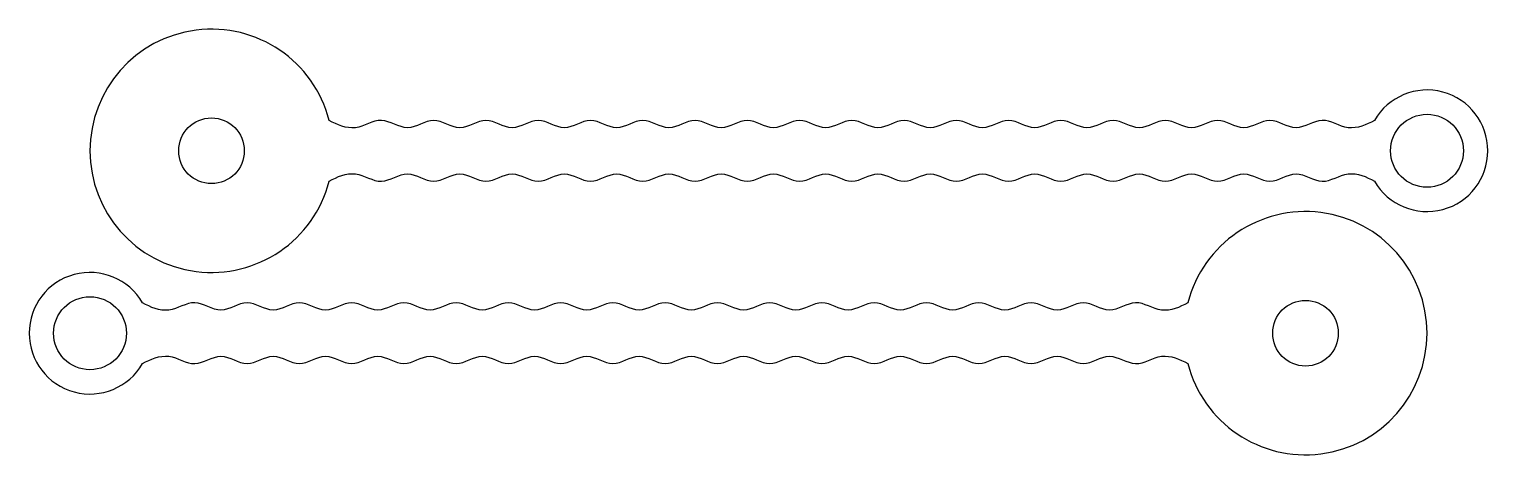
# Model space of a CAD drawing. Header units: inches. Extents: x 0.25 to 6.25, y 0.25 to 2.
import ezdxf

# ---------------------------------------------------------------- set-up
doc = ezdxf.new("R2010")
doc.units = ezdxf.units.IN
doc.header["$MEASUREMENT"] = 0
doc.layers.add('laser6', color=7, linetype='Continuous', true_color=0x000000)

msp = doc.modelspace()

# ---------------------------------------------------------------- linework, layer by layer
at = {"layer": 'laser6'}
for centre, radius in [((1, 1.5), 0.135), ((6, 1.5), 0.15), ((0.5, 0.75), 0.15), ((5.5, 0.75), 0.135)]:
    msp.add_circle(centre, radius, dxfattribs=at)
for centre, radius, start, end in [((1, 1.5), 0.5, 14.47751, 345.52249), ((6, 1.5), 0.25, 210, 150), ((5.5, 0.75), 0.5, 194.47751, 165.52249), ((0.5, 0.75), 0.25, 30, 330)]:
    msp.add_arc(centre, radius, start, end, dxfattribs=at)
for points in [[(5.7835, 1.625), (5.751, 1.6069), (5.6745, 1.5734), (5.5689, 1.6527), (5.4609, 1.5656), (5.3536, 1.6548), (5.2461, 1.565), (5.1386, 1.655), (5.0311, 1.565), (4.9236, 1.655), (4.8161, 1.565), (4.7087, 1.655), (4.6012, 1.565), (4.4937, 1.655), (4.3862, 1.565), (4.2787, 1.655), (4.1712, 1.565), (4.0637, 1.655), (3.9563, 1.565), (3.8488, 1.655), (3.7413, 1.565), (3.6338, 1.655), (3.5263, 1.565), (3.4188, 1.655), (3.3114, 1.565), (3.2039, 1.655), (3.0964, 1.565), (2.9889, 1.655), (2.8814, 1.565), (2.7739, 1.655), (2.6664, 1.565), (2.559, 1.655), (2.4515, 1.565), (2.344, 1.655), (2.2365, 1.565), (2.129, 1.655), (2.0216, 1.565), (1.914, 1.6548), (1.8067, 1.5656), (1.6987, 1.6527), (1.5932, 1.5734), (1.5166, 1.6069), (1.4841, 1.625)], [(1.4841, 1.375), (1.5166, 1.3931), (1.5932, 1.4266), (1.6987, 1.3473), (1.8067, 1.4344), (1.914, 1.3452), (2.0216, 1.435), (2.129, 1.345), (2.2365, 1.435), (2.344, 1.345), (2.4515, 1.435), (2.559, 1.345), (2.6664, 1.435), (2.7739, 1.345), (2.8814, 1.435), (2.9889, 1.345), (3.0964, 1.435), (3.2039, 1.345), (3.3114, 1.435), (3.4188, 1.345), (3.5263, 1.435), (3.6338, 1.345), (3.7413, 1.435), (3.8488, 1.345), (3.9563, 1.435), (4.0637, 1.345), (4.1712, 1.435), (4.2787, 1.345), (4.3862, 1.435), (4.4937, 1.345), (4.6012, 1.435), (4.7087, 1.345), (4.8161, 1.435), (4.9236, 1.345), (5.0311, 1.435), (5.1386, 1.345), (5.2461, 1.435), (5.3536, 1.3452), (5.4609, 1.4344), (5.5689, 1.3473), (5.6745, 1.4266), (5.751, 1.3931), (5.7835, 1.375)], [(5.0159, 0.875), (4.9834, 0.8569), (4.9068, 0.8234), (4.8013, 0.9027), (4.6933, 0.8156), (4.586, 0.9048), (4.4784, 0.815), (4.371, 0.905), (4.2635, 0.815), (4.156, 0.905), (4.0485, 0.815), (3.941, 0.905), (3.8336, 0.815), (3.7261, 0.905), (3.6186, 0.815), (3.5111, 0.905), (3.4036, 0.815), (3.2961, 0.905), (3.1886, 0.815), (3.0812, 0.905), (2.9737, 0.815), (2.8662, 0.905), (2.7587, 0.815), (2.6512, 0.905), (2.5437, 0.815), (2.4363, 0.905), (2.3288, 0.815), (2.2213, 0.905), (2.1138, 0.815), (2.0063, 0.905), (1.8988, 0.815), (1.7913, 0.905), (1.6839, 0.815), (1.5764, 0.905), (1.4689, 0.815), (1.3614, 0.905), (1.2539, 0.815), (1.1464, 0.9048), (1.0391, 0.8156), (0.9311, 0.9027), (0.8255, 0.8234), (0.749, 0.8569), (0.7165, 0.875)], [(0.7165, 0.625), (0.749, 0.6431), (0.8255, 0.6766), (0.9311, 0.5973), (1.0391, 0.6844), (1.1464, 0.5952), (1.2539, 0.685), (1.3614, 0.595), (1.4689, 0.685), (1.5764, 0.595), (1.6839, 0.685), (1.7913, 0.595), (1.8988, 0.685), (2.0063, 0.595), (2.1138, 0.685), (2.2213, 0.595), (2.3288, 0.685), (2.4363, 0.595), (2.5437, 0.685), (2.6512, 0.595), (2.7587, 0.685), (2.8662, 0.595), (2.9737, 0.685), (3.0812, 0.595), (3.1886, 0.685), (3.2961, 0.595), (3.4036, 0.685), (3.5111, 0.595), (3.6186, 0.685), (3.7261, 0.595), (3.8336, 0.685), (3.941, 0.595), (4.0485, 0.685), (4.156, 0.595), (4.2635, 0.685), (4.371, 0.595), (4.4784, 0.685), (4.586, 0.5952), (4.6933, 0.6844), (4.8013, 0.5973), (4.9068, 0.6766), (4.9834, 0.6431), (5.0159, 0.625)]]:
    msp.add_open_spline(points, degree=3, dxfattribs=at)

doc.saveas('drawing.dxf')
